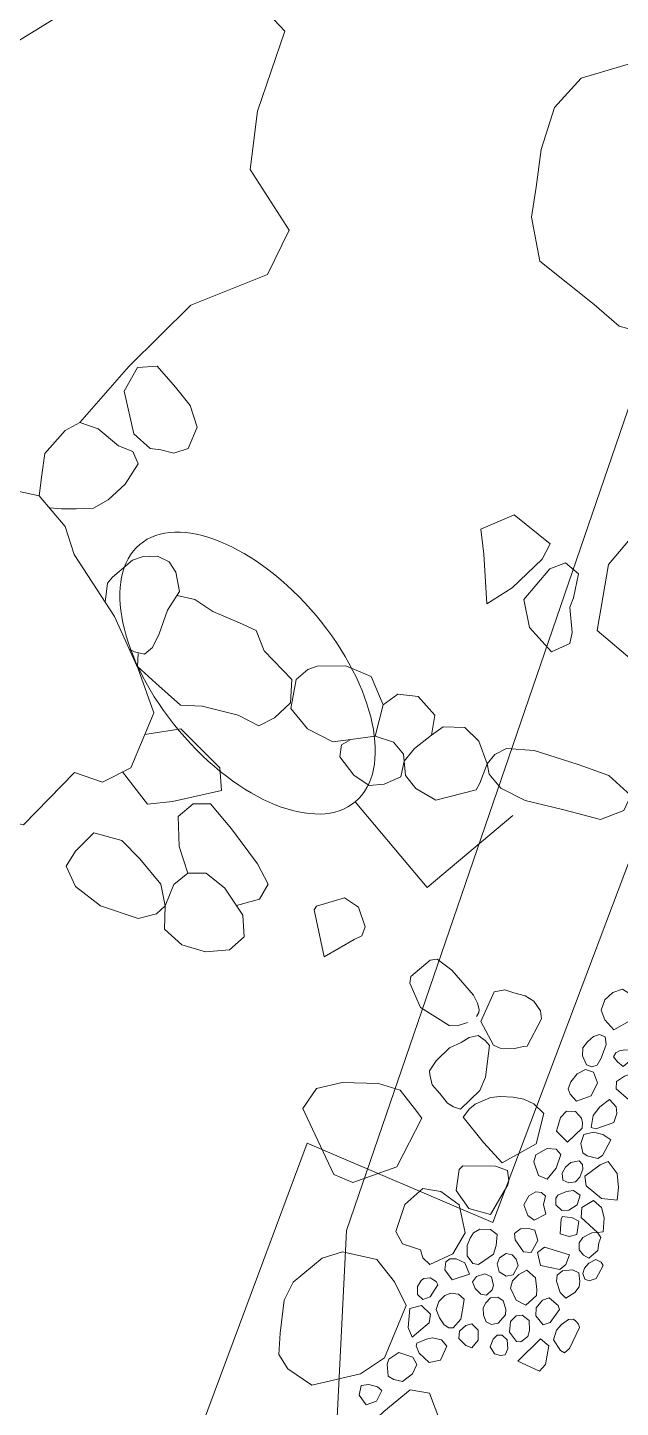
# Model space of a CAD drawing. Header units: metres. Extents: x -10443 to -4073, y -33280 to -26846.
# Drawn here: x -7323.79 to -7321.14, y -29217.28 to -29211.12 of the extents above; entities that cross this region are included whole.
import ezdxf

# ---------------------------------------------------------------- set-up
doc = ezdxf.new("R2010")
doc.units = ezdxf.units.M
doc.header["$MEASUREMENT"] = 0
doc.linetypes.add('CONTINUOUS_1', pattern=[0])
doc.linetypes.add('CONTINUOUS_2', pattern=[0])
for name, color, linetype, lineweight in [('木', 254, 'CONTINUOUS_2', 18), ('構造物', 241, 'CONTINUOUS_2', 18), ('石', 241, 'CONTINUOUS_2', 18), ('護岸', 241, 'CONTINUOUS_2', 18)]:
    doc.layers.add(name, color=color, linetype=linetype, lineweight=lineweight)

msp = doc.modelspace()

# ---------------------------------------------------------------- linework, layer by layer
at = {"layer": '木', "linetype": 'CONTINUOUS_1', "lineweight": 18}
for p, q in [((-7322.0036, -29214.9594), (-7322.325, -29214.5764)), ((-7321.6206, -29214.638), (-7322.0036, -29214.9594))]:
    msp.add_line(p, q, dxfattribs=at)
msp.add_ellipse((-7322.8071, -29214.0018), major_axis=(-0.4821, 0.5745), ratio=0.533333, dxfattribs=at)
at = {"layer": '構造物', "linetype": 'CONTINUOUS_2', "lineweight": 18, "flags": 128}
msp.add_lwpolyline([(-7321.0643, -29214.7481), (-7317.6148, -29216.0635), (-7320.2131, -29222.986), (-7324.5044, -29221.3627), (-7322.541, -29216.1013), (-7321.7102, -29216.4567)], close=True, dxfattribs=at)
at = {"layer": '石', "linetype": 'CONTINUOUS_2', "lineweight": 18, "flags": 128}
for points in [[(-7324.6071, -29211.8015), (-7324.6147, -29211.6727), (-7324.597, -29211.2856), (-7324.5541, -29210.9904), (-7324.512, -29210.6362), (-7324.4919, -29210.3489), (-7324.4482, -29210.1127), (-7324.3988, -29209.8429), (-7324.2918, -29209.7178), (-7324.2375, -29209.6899), (-7323.7651, -29210.0675), (-7323.679, -29210.2038), (-7323.5595, -29210.5222), (-7323.5374, -29210.8485), (-7323.6577, -29211.0705), (-7323.8771, -29211.2051), (-7323.9605, -29211.3458), (-7324.1982, -29211.7997), (-7324.3644, -29211.9427), (-7324.4337, -29211.9265)], [(-7323.6577, -29211.0705), (-7323.4174, -29210.9967), (-7323.0872, -29210.8887), (-7322.9794, -29210.8814), (-7322.884, -29210.8744), (-7322.6408, -29211.1341), (-7322.762, -29211.4912), (-7322.795, -29211.7518), (-7322.6205, -29212.0225), (-7322.7175, -29212.2203), (-7323.0605, -29212.3578), (-7323.3378, -29212.6318), (-7323.5575, -29212.8821)], [(-7323.2423, -29212.9984), (-7323.3153, -29212.9325), (-7323.3582, -29212.7423), (-7323.299, -29212.636), (-7323.212, -29212.6302), (-7323.1299, -29212.7238), (-7323.0641, -29212.8065), (-7323.0322, -29212.9034), (-7323.0731, -29212.9979), (-7323.1365, -29213.0192), (-7323.1948, -29213.0045), (-7323.2423, -29212.9984)], [(-7323.7384, -29213.2095), (-7323.7265, -29213.1159), (-7323.7144, -29213.0208), (-7323.6234, -29212.9186), (-7323.5575, -29212.8821), (-7323.4753, -29212.9098), (-7323.3847, -29212.9869), (-7323.3209, -29213.0123), (-7323.2968, -29213.0663), (-7323.3548, -29213.1574), (-7323.4301, -29213.2276), (-7323.4961, -29213.2642), (-7323.5733, -29213.2677), (-7323.6387, -29213.2683), (-7323.6926, -29213.2641)], [(-7324.435, -29213.8895), (-7324.4495, -29213.7585), (-7324.381, -29213.701), (-7324.3821, -29213.3838), (-7324.3324, -29213.3103), (-7324.1814, -29213.2313), (-7323.9252, -29213.1701), (-7323.7384, -29213.2095), (-7323.6235, -29213.3464), (-7323.5825, -29213.4711), (-7323.4022, -29213.7492), (-7323.2958, -29213.9833), (-7323.2265, -29214.1797), (-7323.274, -29214.2937), (-7323.3286, -29214.4244), (-7323.4553, -29214.4883), (-7323.5813, -29214.4456), (-7323.8093, -29214.6793), (-7323.9451, -29214.6501), (-7324.1024, -29214.3766), (-7324.1733, -29214.347), (-7324.2206, -29214.2569), (-7324.429, -29214.1177), (-7324.4714, -29214.0419), (-7324.4379, -29213.9555), (-7324.435, -29213.8895)], [(-7323.4439, -29213.6849), (-7323.4329, -29213.5999), (-7323.4117, -29213.5727), (-7323.3223, -29213.4977), (-7323.2783, -29213.4828), (-7323.2105, -29213.4793), (-7323.1572, -29213.5053), (-7323.128, -29213.5514), (-7323.1107, -29213.6375), (-7323.1658, -29213.7198), (-7323.2024, -29213.826), (-7323.2325, -29213.8874), (-7323.2685, -29213.9175), (-7323.3127, -29213.906), (-7323.3362, -29213.8944)], [(-7323.1225, -29213.6551), (-7323.0423, -29213.6736), (-7322.9623, -29213.7268), (-7322.8424, -29213.777), (-7322.7686, -29213.8116), (-7322.7329, -29213.9019), (-7322.6084, -29214.0306), (-7322.615, -29214.1351), (-7322.6862, -29214.2019), (-7322.7572, -29214.238), (-7322.8491, -29214.1902), (-7323.0108, -29214.1492), (-7323.1065, -29214.1446), (-7323.2171, -29214.0466), (-7323.2997, -29213.9724), (-7323.2967, -29213.9139)], [(-7322.2356, -29214.2836), (-7322.2002, -29214.1432), (-7322.2545, -29214.0167), (-7322.367, -29213.9698), (-7322.4964, -29213.97), (-7322.5375, -29213.9856), (-7322.59, -29214.0297), (-7322.6129, -29214.1596), (-7322.5389, -29214.2507), (-7322.4262, -29214.3092), (-7322.3458, -29214.2983)], [(-7322.2002, -29214.1432), (-7322.1345, -29214.0952), (-7322.0446, -29214.1069), (-7321.9699, -29214.1903), (-7321.9837, -29214.2784)], [(-7323.366, -29214.4433), (-7323.2539, -29214.5873), (-7323.1434, -29214.5758), (-7322.9238, -29214.5258), (-7322.9304, -29214.4253), (-7323.1053, -29214.2505), (-7323.2665, -29214.2759)], [(-7321.7848, -29214.5239), (-7321.9656, -29214.5696), (-7322.0545, -29214.517), (-7322.1007, -29214.4591), (-7322.1067, -29214.3958), (-7322.0607, -29214.3383), (-7321.9837, -29214.2784), (-7321.9318, -29214.242), (-7321.8347, -29214.2453), (-7321.7721, -29214.3059), (-7321.7348, -29214.4066), (-7321.768, -29214.4933), (-7321.7848, -29214.5239)], [(-7322.3458, -29214.2983), (-7322.2356, -29214.2836), (-7322.1546, -29214.3099), (-7322.1093, -29214.3639), (-7322.1067, -29214.3958), (-7322.1208, -29214.4654), (-7322.1967, -29214.4984), (-7322.2626, -29214.5042), (-7322.3316, -29214.4584), (-7322.3936, -29214.3761), (-7322.3875, -29214.3216), (-7322.3458, -29214.2983)], [(-7323.0735, -29214.8957), (-7323.1131, -29214.777), (-7323.1167, -29214.6421), (-7323.0503, -29214.5864), (-7322.9733, -29214.5855), (-7322.8794, -29214.6975), (-7322.7623, -29214.8538), (-7322.7145, -29214.9444), (-7322.7531, -29215.0122), (-7322.8569, -29215.0396)], [(-7323.2962, -29215.0979), (-7323.4642, -29215.0409), (-7323.5759, -29214.9556), (-7323.6178, -29214.8635), (-7323.5762, -29214.7979), (-7323.4946, -29214.7154), (-7323.3695, -29214.7494), (-7323.2883, -29214.8321), (-7323.1943, -29214.9441), (-7323.176, -29215.0418), (-7323.2149, -29215.0768), (-7323.2962, -29215.0979)], [(-7323.176, -29215.0418), (-7323.1781, -29215.146), (-7323.1016, -29215.2162), (-7322.9947, -29215.2467), (-7322.8883, -29215.2387), (-7322.8216, -29215.1792), (-7322.8285, -29215.0825), (-7322.9083, -29214.9621), (-7322.9927, -29214.8951), (-7323.0735, -29214.8957), (-7323.1375, -29214.9459), (-7323.176, -29215.0418)], [(-7321.8233, -29215.5623), (-7321.869, -29215.5776), (-7321.9054, -29215.5763), (-7322.0332, -29215.4958), (-7322.0805, -29215.3867), (-7322.0769, -29215.3572), (-7321.9896, -29215.2839), (-7321.9584, -29215.279), (-7321.8934, -29215.3289), (-7321.7963, -29215.4405), (-7321.7792, -29215.4757), (-7321.7711, -29215.5043), (-7321.7733, -29215.5185), (-7321.7824, -29215.5351)], [(-7322.0335, -29216.5779), (-7322.1145, -29216.5516), (-7322.1443, -29216.4965), (-7322.1043, -29216.3757), (-7322.0225, -29216.3047), (-7321.9429, -29216.3181), (-7321.8609, -29216.3765), (-7321.8334, -29216.5019), (-7321.889, -29216.5957), (-7321.9919, -29216.6443), (-7322.0226, -29216.6135), (-7322.0335, -29216.5779)], [(-7322.2071, -29217.2061), (-7322.2305, -29217.2541), (-7322.2763, -29217.2713), (-7322.3081, -29217.2271), (-7322.2995, -29217.1845), (-7322.2645, -29217.1799), (-7322.2259, -29217.19), (-7322.2071, -29217.2061)]]:
    msp.add_lwpolyline(points, dxfattribs=at)
for points in [[(-7321.4993, -29212.1609), (-7321.2568, -29212.3551), (-7321.1442, -29212.4514), (-7320.9443, -29212.5064), (-7320.6273, -29212.4418), (-7320.3868, -29212.2294), (-7320.3005, -29212.0668), (-7320.3917, -29211.8571), (-7320.4892, -29211.7851), (-7320.7419, -29211.4776), (-7320.9168, -29211.2692), (-7320.9632, -29211.2392), (-7321.3154, -29211.3438), (-7321.4335, -29211.4748), (-7321.4932, -29211.6627), (-7321.5165, -29211.8307), (-7321.5369, -29211.9644)], [(-7321.6231, -29213.6205), (-7321.7362, -29213.6915), (-7321.7501, -29213.4697), (-7321.7634, -29213.3584), (-7321.6151, -29213.294), (-7321.4529, -29213.4245), (-7321.4891, -29213.4921)], [(-7320.9461, -29213.8892), (-7321.0772, -29213.9514), (-7321.2426, -29213.8112), (-7321.1923, -29213.5167), (-7321.0698, -29213.3714), (-7320.8869, -29213.4596), (-7320.8391, -29213.5736)], [(-7321.3546, -29213.8202), (-7321.3661, -29213.8698), (-7321.4473, -29213.906), (-7321.5462, -29213.7977), (-7321.5713, -29213.6727), (-7321.4553, -29213.5355), (-7321.3851, -29213.5085), (-7321.3273, -29213.5583), (-7321.3496, -29213.6647), (-7321.3649, -29213.7067)], [(-7321.6739, -29214.5157), (-7321.7261, -29214.4534), (-7321.7348, -29214.4066), (-7321.7005, -29214.366), (-7321.6481, -29214.3385), (-7321.5247, -29214.3481), (-7321.3289, -29214.41), (-7321.191, -29214.4593), (-7321.0925, -29214.5486), (-7321.1239, -29214.615), (-7321.2287, -29214.6558), (-7321.3927, -29214.612), (-7321.566, -29214.5712)], [(-7322.4641, -29215.2687), (-7322.5086, -29215.059), (-7322.4985, -29215.0425), (-7322.3739, -29215.0057), (-7322.3105, -29215.0481), (-7322.2813, -29215.1352), (-7322.2956, -29215.1751), (-7322.3295, -29215.1916)], [(-7321.5564, -29215.6677), (-7321.574, -29215.6705), (-7321.6115, -29215.6781), (-7321.6764, -29215.6768), (-7321.7077, -29215.6632), (-7321.7635, -29215.5586), (-7321.7042, -29215.4252), (-7321.6558, -29215.4164), (-7321.6159, -29215.4307), (-7321.565, -29215.4438), (-7321.5259, -29215.4668), (-7321.4972, -29215.5104), (-7321.4916, -29215.5456)], [(-7321.0899, -29215.5504), (-7321.1689, -29215.5955), (-7321.2097, -29215.55), (-7321.2247, -29215.5068), (-7321.2092, -29215.462), (-7321.1731, -29215.429), (-7321.1299, -29215.414), (-7321.097, -29215.4342), (-7321.0682, -29215.4844)], [(-7321.742, -29215.8075), (-7321.7688, -29215.8658), (-7321.8541, -29215.9493), (-7321.8857, -29215.9401), (-7321.9124, -29215.9226), (-7321.9477, -29215.8805), (-7321.981, -29215.8407), (-7321.9921, -29215.7943), (-7321.993, -29215.779), (-7321.963, -29215.734), (-7321.9038, -29215.6764), (-7321.8519, -29215.6527), (-7321.8153, -29215.6299), (-7321.7755, -29215.6204), (-7321.7449, -29215.6426), (-7321.7253, -29215.666)], [(-7321.2252, -29215.7223), (-7321.2433, -29215.7535), (-7321.2671, -29215.761), (-7321.2912, -29215.7512), (-7321.3089, -29215.7112), (-7321.3068, -29215.6757), (-7321.2871, -29215.6485), (-7321.26, -29215.6259), (-7321.2323, -29215.6168), (-7321.2081, -29215.6266), (-7321.2024, -29215.6608)], [(-7321.0812, -29215.7211), (-7321.1269, -29215.7595), (-7321.152, -29215.738), (-7321.1703, -29215.7162), (-7321.1591, -29215.6979), (-7321.1439, -29215.6887), (-7321.1194, -29215.6841), (-7321.1013, -29215.6866)], [(-7321.2706, -29215.8897), (-7321.3353, -29215.9139), (-7321.3634, -29215.8826), (-7321.3728, -29215.8587), (-7321.3615, -29215.8279), (-7321.3333, -29215.7918), (-7321.295, -29215.7721), (-7321.2604, -29215.7838), (-7321.2415, -29215.8316)], [(-7322.139, -29216.2081), (-7322.3357, -29216.2776), (-7322.4214, -29216.2419), (-7322.5163, -29216.0386), (-7322.5603, -29215.9463), (-7322.4985, -29215.8581), (-7322.3833, -29215.8314), (-7322.2211, -29215.8348), (-7322.1241, -29215.8649), (-7322.0598, -29215.9464), (-7322.0268, -29215.9905)], [(-7321.0745, -29215.8934), (-7321.1026, -29215.9064), (-7321.1582, -29215.8591), (-7321.1562, -29215.8256), (-7321.1214, -29215.8017), (-7321.1026, -29215.7966), (-7321.0668, -29215.8161), (-7321.0403, -29215.8435), (-7321.042, -29215.8626)], [(-7321.5157, -29216.1048), (-7321.6683, -29216.189), (-7321.7514, -29216.0994), (-7321.8432, -29215.9852), (-7321.8141, -29215.9488), (-7321.7883, -29215.9272), (-7321.7208, -29215.8984), (-7321.6771, -29215.8936), (-7321.6188, -29215.8965), (-7321.5719, -29215.905), (-7321.5261, -29215.9263), (-7321.4822, -29215.9691)], [(-7321.1682, -29216.0097), (-7321.185, -29216.0149), (-7321.2496, -29216.0372), (-7321.2703, -29216.0316), (-7321.2607, -29215.9775), (-7321.2313, -29215.9387), (-7321.188, -29215.9059), (-7321.1582, -29215.9393), (-7321.155, -29215.9685)], [(-7321.31, -29216.0348), (-7321.3762, -29216.0974), (-7321.4258, -29216.0488), (-7321.408, -29215.9877), (-7321.3805, -29215.9593), (-7321.3402, -29215.9609), (-7321.3128, -29215.9893), (-7321.3089, -29216.0108)], [(-7321.2881, -29216.1581), (-7321.3081, -29216.1448), (-7321.316, -29216.1036), (-7321.3028, -29216.0624), (-7321.2596, -29216.0527), (-7321.2172, -29216.0632), (-7321.1817, -29216.0865), (-7321.2196, -29216.1573), (-7321.241, -29216.1699)], [(-7321.4271, -29216.2136), (-7321.4673, -29216.2627), (-7321.5057, -29216.2465), (-7321.5261, -29216.1857), (-7321.5175, -29216.1537), (-7321.4676, -29216.126), (-7321.4274, -29216.1289), (-7321.4057, -29216.152)], [(-7321.7206, -29216.4202), (-7321.8179, -29216.3929), (-7321.8744, -29216.3129), (-7321.8604, -29216.2188), (-7321.8446, -29216.2028), (-7321.6974, -29216.2041), (-7321.6442, -29216.2232), (-7321.638, -29216.2686), (-7321.6427, -29216.2884)], [(-7321.3208, -29216.2531), (-7321.3406, -29216.2745), (-7321.3699, -29216.279), (-7321.3965, -29216.267), (-7321.3995, -29216.2353), (-7321.3855, -29216.2083), (-7321.3613, -29216.1879), (-7321.3235, -29216.181), (-7321.3082, -29216.1977), (-7321.3075, -29216.2183)], [(-7321.1539, -29216.3563), (-7321.2233, -29216.3496), (-7321.292, -29216.2916), (-7321.2986, -29216.2486), (-7321.2294, -29216.1988), (-7321.194, -29216.1833), (-7321.1532, -29216.2376), (-7321.1483, -29216.2996), (-7321.1521, -29216.343)], [(-7321.4731, -29216.419), (-7321.5246, -29216.4463), (-7321.5527, -29216.4255), (-7321.5706, -29216.3768), (-7321.5488, -29216.3373), (-7321.5183, -29216.3188), (-7321.4926, -29216.322), (-7321.4748, -29216.339), (-7321.4828, -29216.3758)], [(-7321.3332, -29216.3769), (-7321.37, -29216.4006), (-7321.4019, -29216.4026), (-7321.4286, -29216.3772), (-7321.4288, -29216.3473), (-7321.419, -29216.3337), (-7321.38, -29216.3169), (-7321.3498, -29216.3128), (-7321.3198, -29216.3337)], [(-7321.2157, -29216.4979), (-7321.2411, -29216.5014), (-7321.3141, -29216.4334), (-7321.3122, -29216.3893), (-7321.2593, -29216.3573), (-7321.2236, -29216.3893), (-7321.2113, -29216.4357)], [(-7321.3347, -29216.5091), (-7321.3688, -29216.5191), (-7321.4082, -29216.507), (-7321.4037, -29216.4395), (-7321.3985, -29216.4299), (-7321.3542, -29216.4352), (-7321.3252, -29216.4507)], [(-7321.7736, -29216.6433), (-7321.7996, -29216.6391), (-7321.8248, -29216.6048), (-7321.8241, -29216.5593), (-7321.8108, -29216.5257), (-7321.796, -29216.5027), (-7321.7676, -29216.4859), (-7321.7209, -29216.488), (-7321.6907, -29216.5099), (-7321.6949, -29216.5584), (-7321.7073, -29216.5971)], [(-7321.5392, -29216.5904), (-7321.5725, -29216.5865), (-7321.6094, -29216.5342), (-7321.6136, -29216.5059), (-7321.5868, -29216.4851), (-7321.5491, -29216.4836), (-7321.5218, -29216.4908), (-7321.5084, -29216.5363)], [(-7321.2397, -29216.5805), (-7321.2805, -29216.6148), (-7321.3051, -29216.6024), (-7321.3236, -29216.5789), (-7321.3234, -29216.5469), (-7321.3071, -29216.5226), (-7321.2675, -29216.5023), (-7321.2411, -29216.5014), (-7321.227, -29216.5238), (-7321.2355, -29216.5475)], [(-7322.6265, -29217.1101), (-7322.5188, -29217.1823), (-7322.3017, -29217.1321), (-7322.1942, -29217.0608), (-7322.0982, -29216.827), (-7322.1492, -29216.7214), (-7322.2288, -29216.6209), (-7322.3821, -29216.587), (-7322.4731, -29216.6162), (-7322.6028, -29216.7227), (-7322.6432, -29216.8037), (-7322.6612, -29216.9508), (-7322.6669, -29217.0451)], [(-7321.4102, -29216.6667), (-7321.4973, -29216.6488), (-7321.5095, -29216.5906), (-7321.4786, -29216.567), (-7321.3673, -29216.6011), (-7321.3838, -29216.6433)], [(-7321.8144, -29216.6869), (-7321.8914, -29216.7126), (-7321.9247, -29216.6673), (-7321.9197, -29216.6324), (-7321.9024, -29216.6179), (-7321.8741, -29216.6178), (-7321.8359, -29216.6365)], [(-7321.5972, -29216.6479), (-7321.6191, -29216.6893), (-7321.6505, -29216.6962), (-7321.6815, -29216.6762), (-7321.6899, -29216.6408), (-7321.6808, -29216.6137), (-7321.6503, -29216.5951), (-7321.6239, -29216.6013), (-7321.6063, -29216.6202)], [(-7321.2474, -29216.7057), (-7321.2785, -29216.7164), (-7321.2978, -29216.7089), (-7321.3071, -29216.6837), (-7321.2999, -29216.66), (-7321.2799, -29216.6373), (-7321.2491, -29216.6221), (-7321.2256, -29216.6331), (-7321.2161, -29216.6487)], [(-7321.9902, -29216.7887), (-7322.0232, -29216.7999), (-7322.047, -29216.7785), (-7322.0471, -29216.7419), (-7322.03, -29216.7158), (-7322.0182, -29216.706), (-7321.9903, -29216.7026), (-7321.9635, -29216.7191), (-7321.9558, -29216.7339)], [(-7321.7136, -29216.757), (-7321.7388, -29216.7805), (-7321.764, -29216.7757), (-7321.7888, -29216.7504), (-7321.8009, -29216.7205), (-7321.7828, -29216.697), (-7321.7452, -29216.6855), (-7321.7162, -29216.699), (-7321.7074, -29216.7376)], [(-7321.5148, -29216.7816), (-7321.5619, -29216.8247), (-7321.6052, -29216.8026), (-7321.6315, -29216.7502), (-7321.6219, -29216.7173), (-7321.5933, -29216.6881), (-7321.5579, -29216.669), (-7321.5186, -29216.7033), (-7321.5135, -29216.7557)], [(-7321.3439, -29216.7683), (-7321.3827, -29216.7938), (-7321.4085, -29216.7694), (-7321.4252, -29216.7179), (-7321.4219, -29216.6921), (-7321.398, -29216.6721), (-7321.3543, -29216.6673), (-7321.3256, -29216.6804), (-7321.3204, -29216.7203), (-7321.3243, -29216.7431)], [(-7321.8525, -29216.888), (-7321.8879, -29216.926), (-7321.9072, -29216.9269), (-7321.9279, -29216.9135), (-7321.9483, -29216.8822), (-7321.9636, -29216.8443), (-7321.9508, -29216.8088), (-7321.9248, -29216.7822), (-7321.8975, -29216.7711), (-7321.8633, -29216.7766), (-7321.8389, -29216.7987), (-7321.8436, -29216.8381)], [(-7322.0131, -29216.9189), (-7322.0707, -29216.9684), (-7322.0888, -29216.9257), (-7322.0813, -29216.8404), (-7322.0288, -29216.827), (-7321.9885, -29216.8652), (-7321.9952, -29216.905)], [(-7321.6855, -29216.9058), (-7321.7156, -29216.9122), (-7321.7402, -29216.8997), (-7321.7518, -29216.8705), (-7321.7527, -29216.837), (-7321.7411, -29216.8143), (-7321.72, -29216.793), (-7321.6883, -29216.79), (-7321.664, -29216.8063), (-7321.6512, -29216.844), (-7321.6528, -29216.8689)], [(-7321.4528, -29216.9022), (-7321.4846, -29216.9129), (-7321.5177, -29216.8735), (-7321.5165, -29216.837), (-7321.4884, -29216.8028), (-7321.4586, -29216.792), (-7321.4184, -29216.8273), (-7321.4112, -29216.8443)], [(-7321.585, -29216.9892), (-7321.6041, -29216.9875), (-7321.6351, -29216.9463), (-7321.631, -29216.8985), (-7321.6057, -29216.8738), (-7321.5793, -29216.8694), (-7321.5467, -29216.8934), (-7321.5459, -29216.9387), (-7321.5531, -29216.966)], [(-7321.367, -29217.0197), (-7321.3892, -29217.0383), (-7321.4075, -29217.0277), (-7321.438, -29216.9801), (-7321.4246, -29216.937), (-7321.4031, -29216.9119), (-7321.371, -29216.8897), (-7321.3484, -29216.8884), (-7321.3365, -29216.8985), (-7321.3266, -29216.9102), (-7321.3221, -29216.9254)], [(-7321.831, -29217.0062), (-7321.8619, -29216.9737), (-7321.859, -29216.9412), (-7321.83, -29216.9167), (-7321.8043, -29216.9094), (-7321.7759, -29216.9369), (-7321.7759, -29216.9812), (-7321.8039, -29217.0153)], [(-7321.6555, -29217.0466), (-7321.6751, -29217.0507), (-7321.7024, -29217.0435), (-7321.7218, -29217.0119), (-7321.7082, -29216.9775), (-7321.6912, -29216.9597), (-7321.6681, -29216.9598), (-7321.6458, -29216.98), (-7321.6425, -29217.0198)], [(-7321.9443, -29217.0713), (-7321.9953, -29217.0822), (-7322.0397, -29217.0392), (-7322.0529, -29217.0066), (-7322.05, -29216.9959), (-7322.0073, -29216.9778), (-7321.9811, -29216.9711), (-7321.9402, -29216.9805), (-7321.9163, -29217.0089)], [(-7321.5988, -29217.0761), (-7321.4967, -29216.9762), (-7321.4589, -29217.0065), (-7321.4739, -29217.0899), (-7321.5016, -29217.1202), (-7321.5239, -29217.1106)], [(-7322.1141, -29217.167), (-7322.1527, -29217.1569), (-7322.1774, -29217.1422), (-7322.1833, -29217.0888), (-7322.1747, -29217.0674), (-7322.1307, -29217.0375), (-7322.0679, -29217.0574), (-7322.0496, -29217.0899), (-7322.0687, -29217.1325)], [(-7321.9349, -29217.5885), (-7322.0194, -29217.5638), (-7322.1246, -29217.5777), (-7322.1791, -29217.557), (-7322.2405, -29217.4996), (-7322.2744, -29217.4086), (-7322.2538, -29217.3541), (-7322.1971, -29217.3012), (-7322.0802, -29217.2031), (-7321.9934, -29217.218), (-7321.9464, -29217.3405), (-7321.9666, -29217.3734), (-7321.9126, -29217.4821), (-7321.8943, -29217.5545)]]:
    msp.add_lwpolyline(points, close=True, dxfattribs=at)
at = {"layer": '護岸', "lineweight": 18, "flags": 128}
msp.add_lwpolyline([(-7320.6075, -29189.7847), (-7314.5937, -29192.1516), (-7312.4776, -29193.0893), (-7311.9426, -29193.4853, 0.118487), (-7312.0342, -29195.0455), (-7312.3822, -29195.3375, 0.307861), (-7313.1965, -29196.7622), (-7313.6245, -29197.4135), (-7313.72, -29197.4896, 0.21943), (-7314.6813, -29199.1941), (-7314.7179, -29199.8179), (-7314.4389, -29200.6216), (-7314.605, -29201.1893, 0.208621), (-7314.8416, -29202.7638), (-7314.596, -29203.6335), (-7314.6124, -29204.2431), (-7314.7954, -29204.5943, -0.201585), (-7315.8398, -29205.9958), (-7316.0009, -29205.9847), (-7316.6546, -29207.1027), (-7316.3372, -29208.2932, 0.220758), (-7317.5128, -29209.4444), (-7318.4953, -29209.4122), (-7318.7173, -29209.6973), (-7318.9735, -29210.3735), (-7320.1669, -29210.09), (-7322.3641, -29216.4926), (-7322.4262, -29217.7143), (-7323.2499, -29219.1605), (-7323.4151, -29221.254), (-7322.6893, -29222.0535), (-7321.4576, -29222.2912), (-7320.6606, -29222.8222), (-7320.7241, -29223.3944), (-7320.3402, -29224.045), (-7320.8566, -29226.6802), (-7320.5698, -29226.9337), (-7320.0859, -29227.3926), (-7319.4616, -29228.3987), (-7319.7103, -29230.0148), (-7320.8644, -29231.5299), (-7321.2886, -29232.2318), (-7320.8234, -29232.904), (-7321.6318, -29233.2364), (-7322.8065, -29233.4561), (-7323.6879, -29233.7014), (-7324.0905, -29234.3111), (-7325.4419, -29235.3215), (-7326.4138, -29234.605), (-7329.5714, -29236.1426), (-7331.1318, -29236.1667), (-7331.6197, -29236.0574), (-7332.2662, -29236.2293), (-7332.9718, -29236.1541), (-7333.576, -29235.2279), (-7334.365, -29234.1109), (-7334.5327, -29233.2632), (-7334.8904, -29232.1301), (-7334.6493, -29228.9131), (-7334.7974, -29227.3819), (-7333.4157, -29225.3542), (-7332.3284, -29224.5297), (-7331.6977, -29224.6923), (-7331.1619, -29224.8199), (-7329.9913, -29224.6445), (-7328.9398, -29224.7724), (-7328.5119, -29224.8636), (-7328.1362, -29224.4605), (-7327.3755, -29224.8436), (-7326.2422, -29224.1754), (-7326.425, -29222.6814), (-7327.1136, -29221.6448), (-7326.9404, -29220.7911), (-7327.6775, -29220.2071), (-7327.7332, -29219.5125), (-7329.0486, -29218.2688), (-7330.0808, -29217.6276), (-7330.3187, -29216.8141), (-7331.1371, -29216.3394), (-7330.9294, -29215.3991), (-7330.2765, -29215.1039), (-7330.2574, -29214.0665), (-7329.6889, -29213.3698), (-7329.2811, -29212.5993), (-7329.2782, -29211.883), (-7328.6297, -29211.0918), (-7328.3422, -29209.6479), (-7328.4886, -29208.8648), (-7328.7971, -29208.8985), (-7328.3974, -29208.1293), (-7327.4347, -29207.8461), (-7326.2907, -29207.1432), (-7325.7055, -29206.5972), (-7324.5705, -29204.2721), (-7324.0165, -29203.1262), (-7323.1498, -29201.0702), (-7323.0541, -29200.0389), (-7323.4568, -29199.6455), (-7323.5197, -29198.6721), (-7323.1843, -29198.5293), (-7323.2179, -29197.1468), (-7323.2031, -29195.3918), (-7322.9095, -29193.7489), (-7322.8006, -29193.4381), (-7322.1114, -29192.0256), (-7322.2293, -29190.8293), (-7320.6075, -29189.7847)], format="xyb", dxfattribs=at)

doc.saveas('drawing.dxf')
